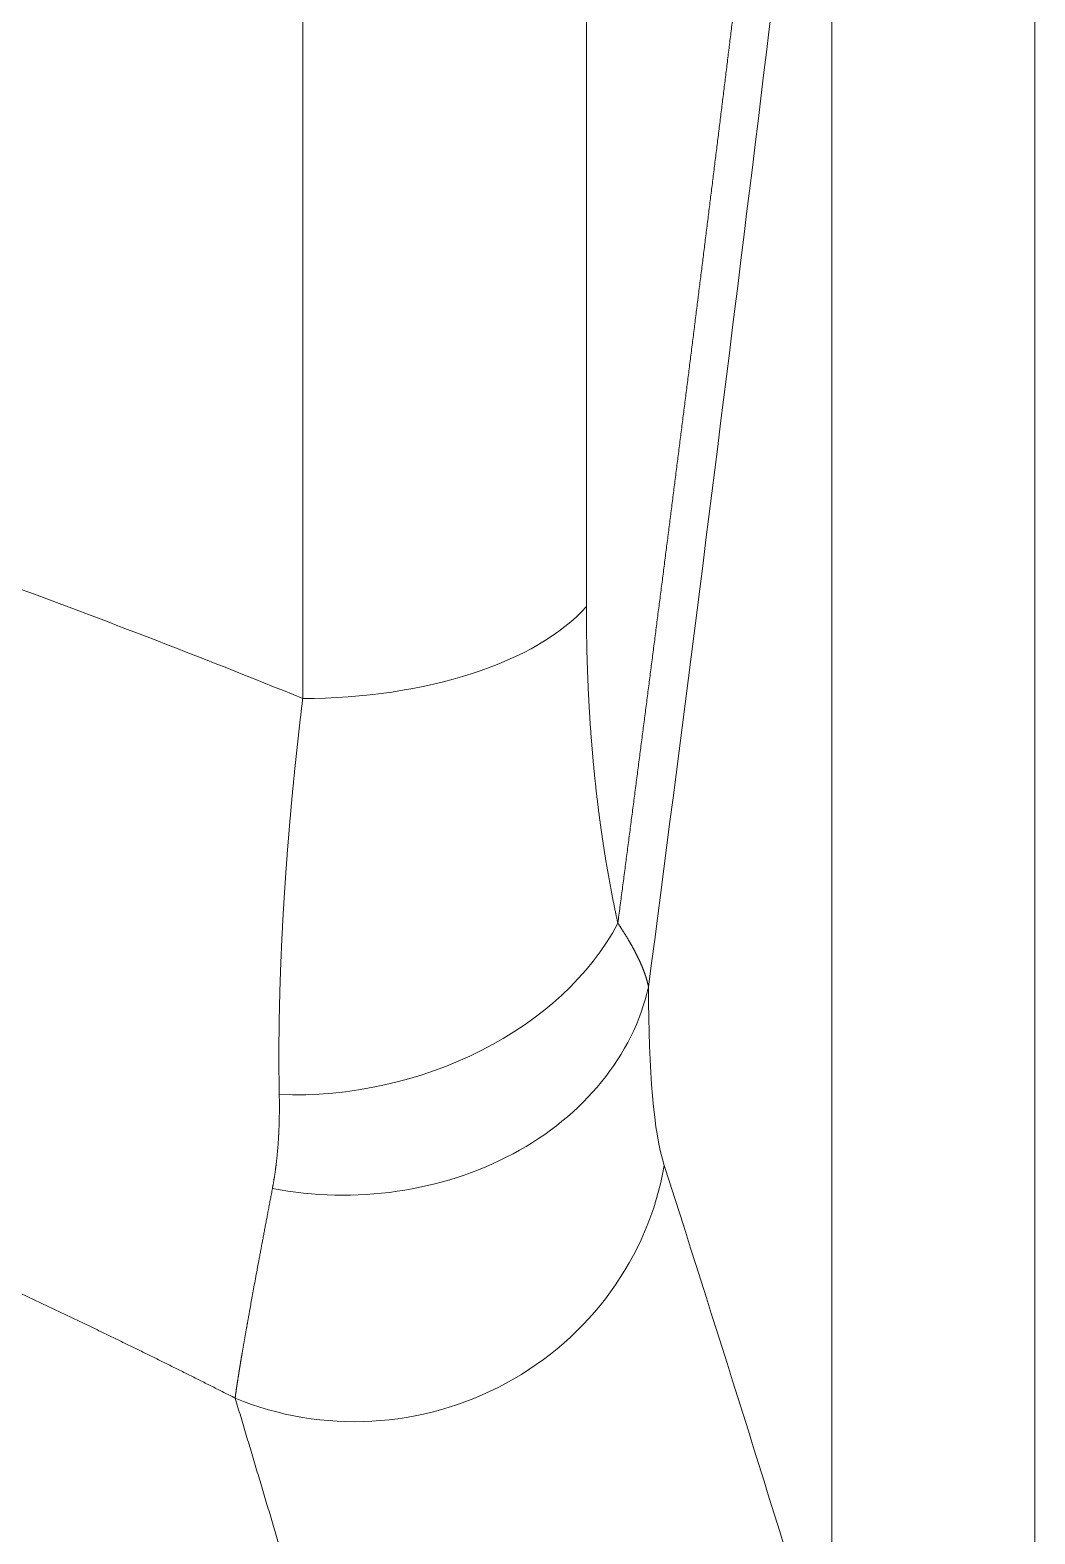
# Model space of a CAD drawing. Header units: millimetres. Extents: x 4664 to 8864, y -38 to 2932.
# Drawn here: x 7935.68 to 7939.91, y 2246.3 to 2252.63 of the extents above; entities that cross this region are included whole.
import ezdxf

# ---------------------------------------------------------------- set-up
doc = ezdxf.new("R2010")
doc.units = ezdxf.units.MM

msp = doc.modelspace()

# ---------------------------------------------------------------- linework, layer by layer
at = {"lineweight": 5}
for p, q in [((7936.8248, 2249.8159), (7936.8248, 2271.1336)), ((7938.0194, 2270.7219), (7938.0194, 2250.2029)), ((7939.0527, 2254.8477), (7939.0527, 2245.5949)), ((7939.9087, 2242.1671), (7939.9087, 2254.6732))]:
    msp.add_line(p, q, dxfattribs=at)
for centre, major_axis, ratio, start_param, end_param in [((7930.4432, 2233.0242), (8.8397, 54.288), 0.099808, 5.019621, 5.142275), ((7936.8248, 2250.4652), (1.3059, 0), 0.497219, 4.712389, 5.867354), ((7936.9573, 2249.1209), (1.2764, 0.2763), 0.732263, 4.37509, 5.734721), ((7936.9971, 2248.796), (1.3059, 0.0012), 0.820837, 4.479806, 6.099138), ((7937.0634, 2248.0439), (1.2437, 0.3983), 0.973166, 3.996707, 5.81164)]:
    msp.add_ellipse(centre, major_axis=major_axis, ratio=ratio, start_param=start_param, end_param=end_param, dxfattribs=at)
for points, knots in [([(7938.1519, 2248.8694), (7938.1534, 2248.8808), (7938.1564, 2248.9035), (7938.1609, 2248.9376), (7938.1654, 2248.9717), (7938.1698, 2249.0058), (7938.1743, 2249.0398), (7938.1787, 2249.0739), (7938.1832, 2249.1079), (7938.1876, 2249.1419), (7938.1921, 2249.1759), (7938.1965, 2249.2099), (7938.201, 2249.2439), (7938.2054, 2249.2778), (7938.2098, 2249.3118), (7938.2142, 2249.3457), (7938.2186, 2249.3796), (7938.223, 2249.4135), (7938.2275, 2249.4474), (7938.2319, 2249.4812), (7938.2362, 2249.5151), (7938.2406, 2249.5489), (7938.245, 2249.5827), (7938.2494, 2249.6165), (7938.2538, 2249.6503), (7938.2582, 2249.6841), (7938.2625, 2249.7179), (7938.2669, 2249.7516), (7938.2713, 2249.7853), (7938.2756, 2249.8191), (7938.28, 2249.8528), (7938.2843, 2249.8864), (7938.2886, 2249.9201), (7938.293, 2249.9538), (7938.2973, 2249.9874), (7938.3016, 2250.021), (7938.306, 2250.0546), (7938.3103, 2250.0882), (7938.3146, 2250.1218), (7938.3189, 2250.1554), (7938.3232, 2250.1889), (7938.3275, 2250.2224), (7938.3318, 2250.2559), (7938.3361, 2250.2894), (7938.3404, 2250.3229), (7938.3447, 2250.3564), (7938.349, 2250.3899), (7938.3532, 2250.4233), (7938.3575, 2250.4567), (7938.3618, 2250.4901), (7938.366, 2250.5235), (7938.3703, 2250.5569), (7938.3745, 2250.5902), (7938.3788, 2250.6236), (7938.383, 2250.6569), (7938.3873, 2250.6902), (7938.3915, 2250.7235), (7938.3957, 2250.7568), (7938.3999, 2250.7901), (7938.4042, 2250.8233), (7938.4084, 2250.8566), (7938.4126, 2250.8898), (7938.4168, 2250.923), (7938.421, 2250.9562), (7938.4252, 2250.9893), (7938.4294, 2251.0225), (7938.4336, 2251.0556), (7938.4377, 2251.0888), (7938.4419, 2251.1219), (7938.4461, 2251.155), (7938.4503, 2251.188), (7938.4544, 2251.2211), (7938.4586, 2251.2541), (7938.4627, 2251.2872), (7938.4669, 2251.3202), (7938.471, 2251.3532), (7938.4752, 2251.3861), (7938.4793, 2251.4191), (7938.4835, 2251.4521), (7938.4876, 2251.485), (7938.4917, 2251.5179), (7938.4958, 2251.5508), (7938.4999, 2251.5837), (7938.5041, 2251.6166), (7938.5082, 2251.6494), (7938.5123, 2251.6822), (7938.5164, 2251.7151), (7938.5204, 2251.7479), (7938.5245, 2251.7807), (7938.5286, 2251.8134), (7938.5327, 2251.8462), (7938.5368, 2251.8789), (7938.5408, 2251.9116), (7938.5449, 2251.9444), (7938.549, 2251.977), (7938.553, 2252.0097), (7938.5571, 2252.0424), (7938.5611, 2252.075), (7938.5652, 2252.1076), (7938.5692, 2252.1402), (7938.5732, 2252.1728), (7938.5773, 2252.2054), (7938.5813, 2252.238), (7938.5853, 2252.2705), (7938.5893, 2252.303), (7938.5933, 2252.3356), (7938.5973, 2252.368), (7938.6013, 2252.4005), (7938.6053, 2252.433), (7938.6093, 2252.4654), (7938.6133, 2252.4979), (7938.6173, 2252.5303), (7938.6213, 2252.5627), (7938.6252, 2252.595), (7938.6292, 2252.6274), (7938.6332, 2252.6597), (7938.6371, 2252.6921), (7938.6411, 2252.7244), (7938.6451, 2252.7567), (7938.649, 2252.789), (7938.6529, 2252.8212), (7938.6569, 2252.8535), (7938.6608, 2252.8857), (7938.6647, 2252.9179), (7938.6687, 2252.9501), (7938.6726, 2252.9823), (7938.6765, 2253.0144), (7938.6804, 2253.0466), (7938.6843, 2253.0787), (7938.6882, 2253.1108), (7938.6921, 2253.1429), (7938.696, 2253.175), (7938.6999, 2253.207), (7938.7038, 2253.2391), (7938.7077, 2253.2711), (7938.7115, 2253.3031), (7938.7154, 2253.3351), (7938.7193, 2253.3671), (7938.7231, 2253.399), (7938.727, 2253.431), (7938.7308, 2253.4629), (7938.7347, 2253.4948), (7938.7385, 2253.5267), (7938.7424, 2253.5586), (7938.7462, 2253.5904), (7938.75, 2253.6223), (7938.7538, 2253.6541), (7938.7577, 2253.6859), (7938.7615, 2253.7177), (7938.7653, 2253.7495), (7938.7691, 2253.7812), (7938.7729, 2253.813), (7938.7767, 2253.8447), (7938.7805, 2253.8764), (7938.7843, 2253.9081), (7938.7881, 2253.9397), (7938.7918, 2253.9714), (7938.7956, 2254.003), (7938.7994, 2254.0346), (7938.8031, 2254.0662), (7938.8069, 2254.0978), (7938.8107, 2254.1294), (7938.8144, 2254.1609), (7938.8182, 2254.1925), (7938.8219, 2254.224), (7938.8256, 2254.2555), (7938.8294, 2254.287), (7938.8331, 2254.3184), (7938.8368, 2254.3499), (7938.8406, 2254.3813), (7938.8443, 2254.4127), (7938.848, 2254.4441), (7938.8517, 2254.4755), (7938.8554, 2254.5068), (7938.8591, 2254.5382), (7938.8628, 2254.5695), (7938.8665, 2254.6008), (7938.8701, 2254.6321), (7938.8726, 2254.6529), (7938.8738, 2254.6634)], [0, 0, 0, 0, 0.00581, 0.011619, 0.017426, 0.023231, 0.029034, 0.034836, 0.040636, 0.046434, 0.05223, 0.058024, 0.063817, 0.069608, 0.075397, 0.081184, 0.08697, 0.092753, 0.098535, 0.104316, 0.110094, 0.11587, 0.121645, 0.127418, 0.133189, 0.138959, 0.144726, 0.150492, 0.156256, 0.162019, 0.167779, 0.173538, 0.179294, 0.185049, 0.190803, 0.196554, 0.202304, 0.208051, 0.213797, 0.219542, 0.225284, 0.231025, 0.236763, 0.2425, 0.248236, 0.253969, 0.2597, 0.26543, 0.271158, 0.276884, 0.282608, 0.288331, 0.294051, 0.29977, 0.305487, 0.311202, 0.316916, 0.322627, 0.328337, 0.334045, 0.339751, 0.345455, 0.351157, 0.356858, 0.362557, 0.368254, 0.373949, 0.379642, 0.385333, 0.391023, 0.396711, 0.402397, 0.408081, 0.413763, 0.419443, 0.425122, 0.430799, 0.436473, 0.442146, 0.447818, 0.453487, 0.459155, 0.46482, 0.470484, 0.476146, 0.481806, 0.487464, 0.493121, 0.498775, 0.504428, 0.510079, 0.515728, 0.521375, 0.52702, 0.532664, 0.538305, 0.543945, 0.549583, 0.555219, 0.560853, 0.566485, 0.572116, 0.577744, 0.583371, 0.588996, 0.594619, 0.60024, 0.605859, 0.611477, 0.617092, 0.622706, 0.628318, 0.633927, 0.639535, 0.645142, 0.650746, 0.656348, 0.661949, 0.667547, 0.673144, 0.678739, 0.684332, 0.689923, 0.695512, 0.7011, 0.706685, 0.712269, 0.717851, 0.72343, 0.729008, 0.734584, 0.740159, 0.745731, 0.751301, 0.75687, 0.762436, 0.768001, 0.773564, 0.779125, 0.784684, 0.790241, 0.795796, 0.80135, 0.806901, 0.812451, 0.817998, 0.823544, 0.829088, 0.83463, 0.84017, 0.845708, 0.851244, 0.856779, 0.862311, 0.867842, 0.87337, 0.878897, 0.884422, 0.889945, 0.895466, 0.900985, 0.906502, 0.912017, 0.91753, 0.923042, 0.928551, 0.934059, 0.939564, 0.945068, 0.95057, 0.95607, 0.961568, 0.967064, 0.972558, 0.97805, 0.983541, 0.989029, 0.994515, 1, 1, 1, 1]), ([(7925.9567, 2252.518), (7926.4227, 2252.4706), (7927.353, 2252.3593), (7928.7435, 2252.1424), (7929.6671, 2251.9642), (7930.3585, 2251.8179), (7930.5888, 2251.767), (7930.9339, 2251.6875), (7931.1063, 2251.647), (7931.3074, 2251.5983), (7931.4079, 2251.5736), (7931.4582, 2251.5612), (7931.4833, 2251.5549), (7931.4958, 2251.5518), (7931.5021, 2251.5502), (7931.5053, 2251.5495), (7931.5068, 2251.5491), (7931.5075, 2251.5489), (7931.508, 2251.5488), (7931.5082, 2251.5487), (7931.9582, 2251.4365), (7932.8545, 2251.1963), (7934.1887, 2250.7879), (7935.5127, 2250.3307), (7936.3886, 2249.993), (7936.8248, 2249.8159)], [0, 0, 0, 0, 0.125, 0.25, 0.375, 0.375, 0.4375, 0.4375, 0.46875, 0.484375, 0.492187, 0.496094, 0.498047, 0.499023, 0.499512, 0.499756, 0.499878, 0.499939, 0.499939, 0.5, 0.5, 0.625, 0.75, 0.875, 1, 1, 1, 1]), ([(7938.0194, 2250.2029), (7938.0194, 2250.1999), (7938.0194, 2250.1939), (7938.0194, 2250.1848), (7938.0195, 2250.1758), (7938.0195, 2250.1667), (7938.0196, 2250.1577), (7938.0196, 2250.1487), (7938.0197, 2250.1397), (7938.0198, 2250.1307), (7938.0198, 2250.1217), (7938.0199, 2250.1128), (7938.02, 2250.1038), (7938.0202, 2250.0949), (7938.0203, 2250.0859), (7938.0204, 2250.077), (7938.0206, 2250.0681), (7938.0207, 2250.0592), (7938.0209, 2250.0503), (7938.0211, 2250.0414), (7938.0213, 2250.0325), (7938.0215, 2250.0236), (7938.0217, 2250.0148), (7938.0219, 2250.0059), (7938.0221, 2249.9971), (7938.0224, 2249.9882), (7938.0226, 2249.9794), (7938.0229, 2249.9706), (7938.0232, 2249.9618), (7938.0234, 2249.953), (7938.0237, 2249.9442), (7938.024, 2249.9355), (7938.0243, 2249.9267), (7938.0247, 2249.918), (7938.025, 2249.9092), (7938.0253, 2249.9005), (7938.0257, 2249.8918), (7938.0261, 2249.8831), (7938.0264, 2249.8744), (7938.0268, 2249.8657), (7938.0272, 2249.857), (7938.0276, 2249.8483), (7938.028, 2249.8397), (7938.0284, 2249.831), (7938.0289, 2249.8224), (7938.0293, 2249.8137), (7938.0298, 2249.8051), (7938.0302, 2249.7965), (7938.0307, 2249.7879), (7938.0312, 2249.7793), (7938.0317, 2249.7707), (7938.0322, 2249.7622), (7938.0327, 2249.7536), (7938.0333, 2249.7451), (7938.0338, 2249.7365), (7938.0343, 2249.728), (7938.0349, 2249.7195), (7938.0355, 2249.7109), (7938.036, 2249.7024), (7938.0366, 2249.6939), (7938.0372, 2249.6855), (7938.0378, 2249.677), (7938.0384, 2249.6685), (7938.0391, 2249.6601), (7938.0397, 2249.6516), (7938.0404, 2249.6432), (7938.041, 2249.6348), (7938.0417, 2249.6263), (7938.0424, 2249.6179), (7938.0431, 2249.6095), (7938.0438, 2249.6011), (7938.0445, 2249.5928), (7938.0452, 2249.5844), (7938.0459, 2249.576), (7938.0467, 2249.5677), (7938.0474, 2249.5594), (7938.0482, 2249.551), (7938.049, 2249.5427), (7938.0497, 2249.5344), (7938.0505, 2249.5261), (7938.0513, 2249.5178), (7938.0521, 2249.5095), (7938.053, 2249.5012), (7938.0538, 2249.493), (7938.0546, 2249.4847), (7938.0555, 2249.4765), (7938.0564, 2249.4682), (7938.0572, 2249.46), (7938.0581, 2249.4518), (7938.059, 2249.4436), (7938.0599, 2249.4354), (7938.0608, 2249.4272), (7938.0618, 2249.419), (7938.0627, 2249.4109), (7938.0636, 2249.4027), (7938.0646, 2249.3945), (7938.0656, 2249.3864), (7938.0665, 2249.3783), (7938.0675, 2249.3702), (7938.0685, 2249.362), (7938.0695, 2249.3539), (7938.0706, 2249.3458), (7938.0716, 2249.3378), (7938.0726, 2249.3297), (7938.0737, 2249.3216), (7938.0747, 2249.3136), (7938.0758, 2249.3055), (7938.0769, 2249.2975), (7938.078, 2249.2894), (7938.0791, 2249.2814), (7938.0802, 2249.2734), (7938.0813, 2249.2654), (7938.0824, 2249.2574), (7938.0836, 2249.2494), (7938.0847, 2249.2415), (7938.0859, 2249.2335), (7938.087, 2249.2255), (7938.0882, 2249.2176), (7938.0894, 2249.2097), (7938.0906, 2249.2017), (7938.0918, 2249.1938), (7938.093, 2249.1859), (7938.0943, 2249.178), (7938.0955, 2249.1701), (7938.0968, 2249.1622), (7938.098, 2249.1544), (7938.0993, 2249.1465), (7938.1006, 2249.1386), (7938.1019, 2249.1308), (7938.1032, 2249.1229), (7938.1045, 2249.1151), (7938.1058, 2249.1073), (7938.1072, 2249.0995), (7938.1085, 2249.0917), (7938.1099, 2249.0839), (7938.1112, 2249.0761), (7938.1126, 2249.0683), (7938.114, 2249.0606), (7938.1154, 2249.0528), (7938.1168, 2249.0451), (7938.1182, 2249.0373), (7938.1196, 2249.0296), (7938.1211, 2249.0219), (7938.1225, 2249.0142), (7938.124, 2249.0065), (7938.1254, 2248.9988), (7938.1269, 2248.9911), (7938.1284, 2248.9834), (7938.1299, 2248.9758), (7938.1314, 2248.9681), (7938.1329, 2248.9605), (7938.1345, 2248.9528), (7938.136, 2248.9452), (7938.1375, 2248.9376), (7938.1391, 2248.93), (7938.1407, 2248.9224), (7938.1423, 2248.9148), (7938.1438, 2248.9072), (7938.1454, 2248.8996), (7938.1471, 2248.892), (7938.1487, 2248.8845), (7938.1503, 2248.8769), (7938.1514, 2248.8719), (7938.1519, 2248.8694)], [0, 0, 0, 0, 0.006025, 0.01205, 0.018076, 0.024102, 0.030129, 0.036157, 0.042184, 0.048213, 0.054242, 0.060272, 0.066303, 0.072335, 0.078367, 0.0844, 0.090434, 0.096469, 0.102505, 0.108542, 0.11458, 0.120619, 0.126659, 0.132701, 0.138743, 0.144787, 0.150832, 0.156879, 0.162926, 0.168975, 0.175026, 0.181078, 0.187131, 0.193186, 0.199243, 0.205301, 0.21136, 0.217422, 0.223485, 0.22955, 0.235616, 0.241685, 0.247755, 0.253827, 0.259901, 0.265977, 0.272055, 0.278136, 0.284218, 0.290302, 0.296388, 0.302477, 0.308568, 0.314661, 0.320756, 0.326854, 0.332954, 0.339056, 0.345161, 0.351269, 0.357378, 0.363491, 0.369606, 0.375723, 0.381843, 0.387966, 0.394092, 0.40022, 0.406351, 0.412485, 0.418622, 0.424762, 0.430905, 0.43705, 0.443199, 0.44935, 0.455505, 0.461663, 0.467824, 0.473988, 0.480155, 0.486326, 0.4925, 0.498677, 0.504858, 0.511042, 0.517229, 0.52342, 0.529614, 0.535812, 0.542013, 0.548218, 0.554427, 0.560639, 0.566855, 0.573074, 0.579298, 0.585525, 0.591756, 0.597991, 0.60423, 0.610472, 0.616719, 0.62297, 0.629224, 0.635483, 0.641746, 0.648013, 0.654284, 0.660559, 0.666839, 0.673123, 0.679411, 0.685703, 0.692, 0.698301, 0.704607, 0.710917, 0.717232, 0.723551, 0.729874, 0.736203, 0.742535, 0.748873, 0.755215, 0.761562, 0.767914, 0.77427, 0.780631, 0.786998, 0.793369, 0.799744, 0.806125, 0.812511, 0.818902, 0.825298, 0.831699, 0.838105, 0.844516, 0.850932, 0.857353, 0.86378, 0.870212, 0.876649, 0.883092, 0.88954, 0.895993, 0.902451, 0.908916, 0.915385, 0.92186, 0.928341, 0.934827, 0.941319, 0.947816, 0.954319, 0.960827, 0.967342, 0.973862, 0.980388, 0.986919, 0.993457, 1, 1, 1, 1]), ([(7936.5399, 2246.8692), (7936.5319, 2246.8733), (7936.5159, 2246.8814), (7936.4919, 2246.8935), (7936.4679, 2246.9056), (7936.4439, 2246.9177), (7936.42, 2246.9297), (7936.396, 2246.9418), (7936.3721, 2246.9537), (7936.3481, 2246.9657), (7936.3242, 2246.9776), (7936.3003, 2246.9895), (7936.2764, 2247.0014), (7936.2524, 2247.0133), (7936.2285, 2247.0251), (7936.2047, 2247.0369), (7936.1808, 2247.0486), (7936.1569, 2247.0604), (7936.1331, 2247.0721), (7936.1092, 2247.0837), (7936.0854, 2247.0954), (7936.0615, 2247.107), (7936.0377, 2247.1186), (7936.0139, 2247.1302), (7935.9901, 2247.1417), (7935.9663, 2247.1532), (7935.9425, 2247.1647), (7935.9188, 2247.1761), (7935.895, 2247.1876), (7935.8712, 2247.199), (7935.8475, 2247.2103), (7935.8238, 2247.2217), (7935.8, 2247.233), (7935.7763, 2247.2443), (7935.7526, 2247.2555), (7935.7289, 2247.2668), (7935.7053, 2247.278), (7935.6816, 2247.2891), (7935.6579, 2247.3003), (7935.6343, 2247.3114), (7935.6106, 2247.3225), (7935.587, 2247.3336), (7935.5634, 2247.3446), (7935.5398, 2247.3556), (7935.5162, 2247.3666), (7935.4926, 2247.3775), (7935.469, 2247.3885), (7935.4454, 2247.3994), (7935.4219, 2247.4102), (7935.3983, 2247.4211), (7935.3748, 2247.4319), (7935.3512, 2247.4427), (7935.3277, 2247.4535), (7935.3042, 2247.4642), (7935.2807, 2247.4749), (7935.2572, 2247.4856), (7935.2338, 2247.4962), (7935.2103, 2247.5069), (7935.1868, 2247.5175), (7935.1634, 2247.528), (7935.14, 2247.5386), (7935.1166, 2247.5491), (7935.0931, 2247.5596), (7935.0697, 2247.5701), (7935.0464, 2247.5805), (7935.023, 2247.5909), (7934.9996, 2247.6013), (7934.9763, 2247.6117), (7934.9529, 2247.622), (7934.9296, 2247.6323), (7934.9063, 2247.6426), (7934.883, 2247.6529), (7934.8597, 2247.6631), (7934.8364, 2247.6733), (7934.8131, 2247.6835), (7934.7898, 2247.6936), (7934.7666, 2247.7037), (7934.7434, 2247.7138), (7934.7201, 2247.7239), (7934.6969, 2247.7339), (7934.6737, 2247.744), (7934.6505, 2247.7539), (7934.6273, 2247.7639), (7934.6042, 2247.7739), (7934.581, 2247.7838), (7934.5579, 2247.7937), (7934.5347, 2247.8035), (7934.5116, 2247.8134), (7934.4885, 2247.8232), (7934.4654, 2247.8329), (7934.4423, 2247.8427), (7934.4192, 2247.8524), (7934.3962, 2247.8621), (7934.3731, 2247.8718), (7934.3501, 2247.8815), (7934.3271, 2247.8911), (7934.304, 2247.9007), (7934.281, 2247.9103), (7934.2581, 2247.9198), (7934.2351, 2247.9294), (7934.2121, 2247.9389), (7934.1892, 2247.9483), (7934.1662, 2247.9578), (7934.1433, 2247.9672), (7934.1204, 2247.9766), (7934.0975, 2247.986), (7934.0746, 2247.9953), (7934.0517, 2248.0047), (7933.8604, 2248.0825), (7933.5013, 2248.2247), (7932.9727, 2248.4236), (7932.4465, 2248.6113), (7931.9228, 2248.7881), (7931.5577, 2248.9045), (7931.352, 2248.968), (7931.305, 2248.9824), (7931.258, 2248.9968), (7931.211, 2249.0111), (7931.164, 2249.0253), (7931.117, 2249.0394), (7931.07, 2249.0534), (7931.023, 2249.0674), (7930.976, 2249.0813), (7930.929, 2249.0951), (7930.882, 2249.1088), (7930.835, 2249.1225), (7930.788, 2249.136), (7930.7411, 2249.1495), (7930.6941, 2249.1629), (7930.6471, 2249.1763), (7930.6002, 2249.1895), (7930.5532, 2249.2027), (7930.5063, 2249.2158), (7930.4593, 2249.2288), (7930.4124, 2249.2418), (7930.3655, 2249.2546), (7930.3186, 2249.2674), (7930.2716, 2249.2801), (7930.2247, 2249.2927), (7930.1778, 2249.3053), (7930.131, 2249.3178), (7930.0841, 2249.3302), (7930.0372, 2249.3425), (7929.9903, 2249.3547), (7929.9435, 2249.3669), (7929.8966, 2249.379), (7929.8498, 2249.391), (7929.8029, 2249.4029), (7929.7561, 2249.4148), (7929.7093, 2249.4266), (7929.6624, 2249.4383), (7929.6156, 2249.4499), (7929.5688, 2249.4615), (7929.5221, 2249.4729), (7929.4753, 2249.4843), (7929.4285, 2249.4956), (7929.3817, 2249.5069), (7929.335, 2249.5181), (7929.2883, 2249.5292), (7929.2415, 2249.5402), (7929.1948, 2249.5511), (7929.1481, 2249.562), (7929.1014, 2249.5728), (7929.0547, 2249.5835), (7929.008, 2249.5941), (7928.9613, 2249.6047), (7928.9147, 2249.6152), (7928.868, 2249.6256), (7928.8214, 2249.6359), (7928.7748, 2249.6462), (7928.7282, 2249.6564), (7928.6816, 2249.6665), (7928.635, 2249.6765), (7928.5884, 2249.6865), (7928.5418, 2249.6963), (7928.4953, 2249.7061), (7928.4487, 2249.7159), (7928.4022, 2249.7255), (7928.3557, 2249.7351), (7928.3092, 2249.7446), (7928.2627, 2249.7541), (7928.2162, 2249.7634), (7928.1697, 2249.7727), (7928.1233, 2249.7819), (7928.0768, 2249.7911), (7928.0304, 2249.8001), (7927.984, 2249.8091), (7927.9376, 2249.8181), (7927.8912, 2249.8269), (7927.8448, 2249.8357), (7927.7984, 2249.8444), (7927.7521, 2249.853), (7927.7058, 2249.8615), (7927.6594, 2249.87), (7927.6131, 2249.8784), (7927.5668, 2249.8868), (7927.5206, 2249.895), (7927.4743, 2249.9032), (7927.4281, 2249.9113), (7927.3818, 2249.9194), (7927.3356, 2249.9273), (7927.2894, 2249.9352), (7927.2432, 2249.943), (7927.1971, 2249.9508), (7927.1509, 2249.9585), (7927.1048, 2249.9661), (7927.0587, 2249.9736), (7927.0126, 2249.9811), (7926.9665, 2249.9884), (7926.9204, 2249.9958), (7926.8744, 2250.003), (7926.8283, 2250.0102), (7926.7823, 2250.0173), (7926.7363, 2250.0243), (7926.6903, 2250.0313), (7926.6443, 2250.0382), (7926.5984, 2250.045), (7926.5525, 2250.0517), (7926.5065, 2250.0584), (7926.4606, 2250.065), (7926.4148, 2250.0715), (7926.3689, 2250.078), (7926.3231, 2250.0844), (7926.2772, 2250.0907), (7926.2314, 2250.097), (7926.1856, 2250.1031), (7926.1399, 2250.1092), (7926.0941, 2250.1153), (7926.0484, 2250.1212), (7926.0027, 2250.1271), (7925.957, 2250.133), (7925.9113, 2250.1387), (7925.8808, 2250.1425), (7925.8656, 2250.1444)], [0, 0, 0, 0, 0.002443, 0.004884, 0.007322, 0.009759, 0.012193, 0.014626, 0.017056, 0.019484, 0.02191, 0.024334, 0.026756, 0.029176, 0.031594, 0.03401, 0.036423, 0.038835, 0.041244, 0.043651, 0.046056, 0.048459, 0.05086, 0.053259, 0.055656, 0.058051, 0.060443, 0.062834, 0.065222, 0.067608, 0.069992, 0.072374, 0.074754, 0.077132, 0.079508, 0.081882, 0.084253, 0.086623, 0.08899, 0.091356, 0.093719, 0.09608, 0.098439, 0.100796, 0.103151, 0.105503, 0.107854, 0.110202, 0.112549, 0.114893, 0.117235, 0.119576, 0.121914, 0.12425, 0.126583, 0.128915, 0.131245, 0.133572, 0.135898, 0.138221, 0.140542, 0.142861, 0.145179, 0.147493, 0.149806, 0.152117, 0.154426, 0.156732, 0.159037, 0.161339, 0.163639, 0.165938, 0.168234, 0.170528, 0.172819, 0.175109, 0.177397, 0.179682, 0.181966, 0.184247, 0.186527, 0.188804, 0.191079, 0.193352, 0.195623, 0.197891, 0.200158, 0.202423, 0.204685, 0.206946, 0.209204, 0.21146, 0.213714, 0.215966, 0.218216, 0.220464, 0.22271, 0.224953, 0.227195, 0.229434, 0.231671, 0.233907, 0.23614, 0.238371, 0.2406, 0.242826, 0.245051, 0.247274, 0.249494, 0.300775, 0.351418, 0.401426, 0.4508, 0.499541, 0.503925, 0.508305, 0.512683, 0.517057, 0.521428, 0.525796, 0.530161, 0.534523, 0.538882, 0.543237, 0.54759, 0.551939, 0.556286, 0.560629, 0.564969, 0.569306, 0.573641, 0.577972, 0.582299, 0.586624, 0.590946, 0.595265, 0.59958, 0.603893, 0.608203, 0.612509, 0.616812, 0.621113, 0.62541, 0.629704, 0.633996, 0.638284, 0.642569, 0.646851, 0.65113, 0.655406, 0.659679, 0.663949, 0.668216, 0.67248, 0.676741, 0.680999, 0.685254, 0.689506, 0.693754, 0.698, 0.702243, 0.706483, 0.71072, 0.714954, 0.719184, 0.723412, 0.727637, 0.731859, 0.736078, 0.740294, 0.744507, 0.748717, 0.752924, 0.757128, 0.761329, 0.765527, 0.769722, 0.773914, 0.778103, 0.782289, 0.786472, 0.790653, 0.79483, 0.799004, 0.803176, 0.807344, 0.81151, 0.815673, 0.819832, 0.823989, 0.828143, 0.832294, 0.836442, 0.840587, 0.844729, 0.848868, 0.853005, 0.857138, 0.861269, 0.865396, 0.869521, 0.873643, 0.877762, 0.881878, 0.885991, 0.890101, 0.894209, 0.898313, 0.902415, 0.906514, 0.91061, 0.914703, 0.918793, 0.92288, 0.926965, 0.931046, 0.935125, 0.939201, 0.943274, 0.947344, 0.951412, 0.955476, 0.959538, 0.963597, 0.967653, 0.971706, 0.975757, 0.979804, 0.983849, 0.987891, 0.99193, 0.995966, 1, 1, 1, 1]), ([(7936.7258, 2248.1476), (7936.7258, 2248.1502), (7936.7257, 2248.1553), (7936.7255, 2248.1632), (7936.7254, 2248.171), (7936.7253, 2248.1788), (7936.7251, 2248.1866), (7936.725, 2248.1944), (7936.7249, 2248.2023), (7936.7248, 2248.2102), (7936.7247, 2248.218), (7936.7247, 2248.2259), (7936.7246, 2248.2338), (7936.7245, 2248.2417), (7936.7245, 2248.2496), (7936.7244, 2248.2575), (7936.7244, 2248.2654), (7936.7243, 2248.2733), (7936.7243, 2248.2812), (7936.7243, 2248.2892), (7936.7243, 2248.2971), (7936.7243, 2248.3051), (7936.7243, 2248.3131), (7936.7243, 2248.321), (7936.7243, 2248.329), (7936.7243, 2248.337), (7936.7243, 2248.345), (7936.7244, 2248.353), (7936.7244, 2248.361), (7936.7245, 2248.369), (7936.7245, 2248.3771), (7936.7246, 2248.3851), (7936.7247, 2248.3932), (7936.7247, 2248.4012), (7936.7248, 2248.4093), (7936.7249, 2248.4173), (7936.725, 2248.4254), (7936.7251, 2248.4335), (7936.7252, 2248.4416), (7936.7254, 2248.4497), (7936.7255, 2248.4578), (7936.7256, 2248.4659), (7936.7258, 2248.474), (7936.7259, 2248.4821), (7936.7261, 2248.4903), (7936.7262, 2248.4984), (7936.7264, 2248.5065), (7936.7266, 2248.5147), (7936.7268, 2248.5228), (7936.727, 2248.531), (7936.7272, 2248.5392), (7936.7274, 2248.5474), (7936.7276, 2248.5555), (7936.7278, 2248.5637), (7936.728, 2248.5719), (7936.7282, 2248.5801), (7936.7285, 2248.5883), (7936.7287, 2248.5966), (7936.729, 2248.6048), (7936.7292, 2248.613), (7936.7295, 2248.6212), (7936.7298, 2248.6295), (7936.73, 2248.6377), (7936.7303, 2248.646), (7936.7306, 2248.6542), (7936.7309, 2248.6625), (7936.7312, 2248.6708), (7936.7315, 2248.679), (7936.7318, 2248.6873), (7936.7321, 2248.6956), (7936.7325, 2248.7039), (7936.7328, 2248.7122), (7936.7331, 2248.7205), (7936.7335, 2248.7288), (7936.7338, 2248.7371), (7936.7342, 2248.7454), (7936.7346, 2248.7538), (7936.7349, 2248.7621), (7936.7353, 2248.7704), (7936.7357, 2248.7788), (7936.7361, 2248.7871), (7936.7365, 2248.7954), (7936.7369, 2248.8038), (7936.7373, 2248.8121), (7936.7377, 2248.8205), (7936.7381, 2248.8289), (7936.7385, 2248.8372), (7936.739, 2248.8456), (7936.7394, 2248.854), (7936.7399, 2248.8624), (7936.7403, 2248.8708), (7936.7408, 2248.8792), (7936.7412, 2248.8876), (7936.7417, 2248.896), (7936.7422, 2248.9044), (7936.7426, 2248.9128), (7936.7431, 2248.9212), (7936.7436, 2248.9296), (7936.7441, 2248.938), (7936.7446, 2248.9464), (7936.7451, 2248.9549), (7936.7456, 2248.9633), (7936.7462, 2248.9717), (7936.7467, 2248.9802), (7936.7472, 2248.9886), (7936.7478, 2248.9971), (7936.7483, 2249.0055), (7936.7489, 2249.014), (7936.7494, 2249.0224), (7936.75, 2249.0309), (7936.7505, 2249.0393), (7936.7511, 2249.0478), (7936.7517, 2249.0563), (7936.7523, 2249.0647), (7936.7529, 2249.0732), (7936.7535, 2249.0817), (7936.7541, 2249.0902), (7936.7547, 2249.0987), (7936.7553, 2249.1071), (7936.7559, 2249.1156), (7936.7565, 2249.1241), (7936.7572, 2249.1326), (7936.7578, 2249.1411), (7936.7584, 2249.1496), (7936.7591, 2249.1581), (7936.7597, 2249.1666), (7936.7604, 2249.1751), (7936.7611, 2249.1836), (7936.7617, 2249.1921), (7936.7624, 2249.2007), (7936.7631, 2249.2092), (7936.7638, 2249.2177), (7936.7645, 2249.2262), (7936.7652, 2249.2347), (7936.7659, 2249.2432), (7936.7666, 2249.2518), (7936.7673, 2249.2603), (7936.768, 2249.2688), (7936.7687, 2249.2774), (7936.7694, 2249.2859), (7936.7702, 2249.2944), (7936.7709, 2249.303), (7936.7717, 2249.3115), (7936.7724, 2249.32), (7936.7732, 2249.3286), (7936.7739, 2249.3371), (7936.7747, 2249.3457), (7936.7755, 2249.3542), (7936.7762, 2249.3627), (7936.777, 2249.3713), (7936.7778, 2249.3798), (7936.7786, 2249.3884), (7936.7794, 2249.3969), (7936.7802, 2249.4055), (7936.781, 2249.414), (7936.7818, 2249.4226), (7936.7826, 2249.4311), (7936.7835, 2249.4397), (7936.7843, 2249.4482), (7936.7851, 2249.4568), (7936.786, 2249.4653), (7936.7868, 2249.4739), (7936.7877, 2249.4824), (7936.7885, 2249.491), (7936.7894, 2249.4996), (7936.7902, 2249.5081), (7936.7911, 2249.5167), (7936.792, 2249.5252), (7936.7929, 2249.5338), (7936.7938, 2249.5423), (7936.7947, 2249.5509), (7936.7955, 2249.5594), (7936.7965, 2249.568), (7936.7974, 2249.5766), (7936.7983, 2249.5851), (7936.7992, 2249.5937), (7936.8001, 2249.6022), (7936.801, 2249.6108), (7936.802, 2249.6193), (7936.8029, 2249.6279), (7936.8038, 2249.6364), (7936.8048, 2249.645), (7936.8057, 2249.6536), (7936.8067, 2249.6621), (7936.8077, 2249.6707), (7936.8086, 2249.6792), (7936.8096, 2249.6878), (7936.8106, 2249.6963), (7936.8116, 2249.7049), (7936.8126, 2249.7134), (7936.8135, 2249.722), (7936.8145, 2249.7305), (7936.8155, 2249.739), (7936.8166, 2249.7476), (7936.8176, 2249.7561), (7936.8186, 2249.7647), (7936.8196, 2249.7732), (7936.8206, 2249.7818), (7936.8217, 2249.7903), (7936.8227, 2249.7988), (7936.8237, 2249.8074), (7936.8244, 2249.8131), (7936.8248, 2249.8159)], [0, 0, 0, 0, 0.005446, 0.010888, 0.016325, 0.021758, 0.027188, 0.032612, 0.038033, 0.04345, 0.048862, 0.05427, 0.059674, 0.065074, 0.070469, 0.07586, 0.081247, 0.08663, 0.092008, 0.097382, 0.102752, 0.108117, 0.113479, 0.118836, 0.124188, 0.129537, 0.134881, 0.140221, 0.145556, 0.150887, 0.156214, 0.161537, 0.166855, 0.172169, 0.177478, 0.182783, 0.188084, 0.19338, 0.198672, 0.20396, 0.209243, 0.214522, 0.219797, 0.225067, 0.230333, 0.235594, 0.240851, 0.246103, 0.251351, 0.256595, 0.261834, 0.267069, 0.2723, 0.277525, 0.282747, 0.287964, 0.293177, 0.298385, 0.303588, 0.308788, 0.313982, 0.319173, 0.324358, 0.32954, 0.334717, 0.339889, 0.345057, 0.35022, 0.355379, 0.360533, 0.365683, 0.370828, 0.375969, 0.381105, 0.386237, 0.391364, 0.396487, 0.401605, 0.406718, 0.411827, 0.416932, 0.422031, 0.427127, 0.432217, 0.437304, 0.442385, 0.447462, 0.452535, 0.457602, 0.462666, 0.467724, 0.472778, 0.477828, 0.482873, 0.487913, 0.492948, 0.497979, 0.503006, 0.508027, 0.513045, 0.518057, 0.523065, 0.528068, 0.533067, 0.538061, 0.54305, 0.548035, 0.553015, 0.55799, 0.562961, 0.567927, 0.572888, 0.577845, 0.582797, 0.587744, 0.592687, 0.597625, 0.602558, 0.607487, 0.61241, 0.61733, 0.622244, 0.627154, 0.632059, 0.63696, 0.641855, 0.646746, 0.651633, 0.656514, 0.661391, 0.666263, 0.671131, 0.675993, 0.680851, 0.685705, 0.690553, 0.695397, 0.700236, 0.70507, 0.7099, 0.714725, 0.719545, 0.72436, 0.729171, 0.733976, 0.738777, 0.743574, 0.748365, 0.753152, 0.757934, 0.762711, 0.767484, 0.772252, 0.777015, 0.781773, 0.786526, 0.791275, 0.796019, 0.800758, 0.805492, 0.810222, 0.814947, 0.819666, 0.824382, 0.829092, 0.833798, 0.838498, 0.843194, 0.847886, 0.852572, 0.857254, 0.861931, 0.866603, 0.87127, 0.875932, 0.88059, 0.885243, 0.889891, 0.894534, 0.899173, 0.903806, 0.908435, 0.913059, 0.917678, 0.922292, 0.926902, 0.931507, 0.936107, 0.940702, 0.945292, 0.949878, 0.954458, 0.959034, 0.963605, 0.968171, 0.972733, 0.977289, 0.981841, 0.986388, 0.99093, 0.995468, 1, 1, 1, 1]), ([(7938.1519, 2248.8694), (7938.1527, 2248.8682), (7938.1543, 2248.8659), (7938.1567, 2248.8623), (7938.159, 2248.8588), (7938.1613, 2248.8554), (7938.1636, 2248.8519), (7938.1658, 2248.8485), (7938.1681, 2248.845), (7938.1703, 2248.8416), (7938.1725, 2248.8382), (7938.1746, 2248.8348), (7938.1768, 2248.8315), (7938.1789, 2248.8281), (7938.181, 2248.8248), (7938.1831, 2248.8215), (7938.1851, 2248.8182), (7938.1871, 2248.8149), (7938.1891, 2248.8116), (7938.1911, 2248.8084), (7938.1931, 2248.8051), (7938.195, 2248.8019), (7938.1969, 2248.7987), (7938.1988, 2248.7955), (7938.2007, 2248.7923), (7938.2025, 2248.7892), (7938.2043, 2248.786), (7938.2061, 2248.7829), (7938.2079, 2248.7798), (7938.2097, 2248.7767), (7938.2114, 2248.7736), (7938.2131, 2248.7705), (7938.2148, 2248.7675), (7938.2164, 2248.7644), (7938.2181, 2248.7614), (7938.2197, 2248.7584), (7938.2213, 2248.7554), (7938.2229, 2248.7524), (7938.2244, 2248.7495), (7938.226, 2248.7465), (7938.2275, 2248.7436), (7938.229, 2248.7407), (7938.2305, 2248.7378), (7938.2319, 2248.7349), (7938.2333, 2248.732), (7938.2347, 2248.7292), (7938.2361, 2248.7263), (7938.2375, 2248.7235), (7938.2388, 2248.7207), (7938.2402, 2248.7179), (7938.2415, 2248.7151), (7938.2427, 2248.7124), (7938.244, 2248.7096), (7938.2453, 2248.7069), (7938.2465, 2248.7042), (7938.2477, 2248.7015), (7938.2489, 2248.6988), (7938.25, 2248.6961), (7938.2512, 2248.6934), (7938.2523, 2248.6908), (7938.2534, 2248.6882), (7938.2545, 2248.6856), (7938.2555, 2248.683), (7938.2566, 2248.6804), (7938.2576, 2248.6778), (7938.2586, 2248.6752), (7938.2596, 2248.6727), (7938.2606, 2248.6702), (7938.2615, 2248.6677), (7938.2624, 2248.6652), (7938.2634, 2248.6627), (7938.2642, 2248.6602), (7938.2651, 2248.6578), (7938.266, 2248.6553), (7938.2668, 2248.6529), (7938.2676, 2248.6505), (7938.2684, 2248.6481), (7938.2692, 2248.6457), (7938.27, 2248.6433), (7938.2707, 2248.641), (7938.2714, 2248.6387), (7938.2722, 2248.6363), (7938.2728, 2248.634), (7938.2735, 2248.6317), (7938.2742, 2248.6294), (7938.2748, 2248.6272), (7938.2754, 2248.6249), (7938.276, 2248.6227), (7938.2766, 2248.6205), (7938.2772, 2248.6183), (7938.2778, 2248.6161), (7938.2783, 2248.6139), (7938.2788, 2248.6117), (7938.2793, 2248.6096), (7938.2798, 2248.6074), (7938.2803, 2248.6053), (7938.2807, 2248.6032), (7938.281, 2248.6018), (7938.2812, 2248.6011)], [0, 0, 0, 0, 0.011506, 0.02299, 0.034453, 0.045894, 0.057313, 0.06871, 0.080085, 0.091438, 0.102769, 0.114077, 0.125364, 0.136628, 0.147871, 0.159091, 0.170288, 0.181464, 0.192617, 0.203747, 0.214855, 0.225941, 0.237004, 0.248044, 0.259062, 0.270057, 0.281029, 0.291979, 0.302905, 0.313809, 0.32469, 0.335548, 0.346384, 0.357196, 0.367985, 0.378751, 0.389495, 0.400215, 0.410911, 0.421585, 0.432236, 0.442863, 0.453467, 0.464047, 0.474604, 0.485138, 0.495649, 0.506136, 0.516599, 0.527039, 0.537456, 0.547849, 0.558218, 0.568564, 0.578886, 0.589184, 0.599459, 0.609709, 0.619937, 0.63014, 0.640319, 0.650475, 0.660607, 0.670715, 0.680799, 0.690859, 0.700895, 0.710907, 0.720895, 0.730858, 0.740798, 0.750714, 0.760606, 0.770473, 0.780317, 0.790136, 0.799931, 0.809701, 0.819448, 0.82917, 0.838868, 0.848542, 0.858191, 0.867816, 0.877417, 0.886993, 0.896545, 0.906072, 0.915575, 0.925054, 0.934508, 0.943937, 0.953342, 0.962723, 0.972079, 0.981411, 0.990718, 1, 1, 1, 1]), ([(7936.6971, 2247.7527), (7936.6974, 2247.7542), (7936.698, 2247.7572), (7936.6988, 2247.7618), (7936.6996, 2247.7663), (7936.7005, 2247.7709), (7936.7013, 2247.7755), (7936.7021, 2247.7801), (7936.7028, 2247.7848), (7936.7036, 2247.7894), (7936.7044, 2247.7941), (7936.7051, 2247.7988), (7936.7058, 2247.8036), (7936.7066, 2247.8083), (7936.7073, 2247.8131), (7936.708, 2247.8178), (7936.7086, 2247.8226), (7936.7093, 2247.8275), (7936.71, 2247.8323), (7936.7106, 2247.8372), (7936.7113, 2247.8421), (7936.7119, 2247.847), (7936.7125, 2247.8519), (7936.7131, 2247.8568), (7936.7137, 2247.8618), (7936.7142, 2247.8668), (7936.7148, 2247.8718), (7936.7153, 2247.8768), (7936.7159, 2247.8818), (7936.7164, 2247.8869), (7936.7169, 2247.892), (7936.7174, 2247.8971), (7936.7178, 2247.9022), (7936.7183, 2247.9074), (7936.7188, 2247.9125), (7936.7192, 2247.9177), (7936.7196, 2247.9229), (7936.7201, 2247.9281), (7936.7205, 2247.9334), (7936.7208, 2247.9386), (7936.7212, 2247.9439), (7936.7216, 2247.9492), (7936.7219, 2247.9545), (7936.7223, 2247.9599), (7936.7226, 2247.9653), (7936.7229, 2247.9706), (7936.7232, 2247.976), (7936.7235, 2247.9815), (7936.7238, 2247.9869), (7936.724, 2247.9924), (7936.7243, 2247.9979), (7936.7245, 2248.0034), (7936.7247, 2248.0089), (7936.7249, 2248.0144), (7936.7251, 2248.02), (7936.7253, 2248.0256), (7936.7254, 2248.0312), (7936.7256, 2248.0368), (7936.7257, 2248.0425), (7936.7258, 2248.0481), (7936.726, 2248.0538), (7936.726, 2248.0595), (7936.7261, 2248.0653), (7936.7262, 2248.071), (7936.7263, 2248.0768), (7936.7263, 2248.0826), (7936.7263, 2248.0884), (7936.7263, 2248.0942), (7936.7263, 2248.1001), (7936.7263, 2248.1059), (7936.7263, 2248.1118), (7936.7262, 2248.1177), (7936.7262, 2248.1236), (7936.7261, 2248.1296), (7936.726, 2248.1356), (7936.7259, 2248.1416), (7936.7259, 2248.1456), (7936.7258, 2248.1476)], [0, 0, 0, 0, 0.012627, 0.025273, 0.037937, 0.05062, 0.063321, 0.076041, 0.088779, 0.101536, 0.114311, 0.127105, 0.139918, 0.152749, 0.165599, 0.178468, 0.191356, 0.204262, 0.217187, 0.230132, 0.243095, 0.256077, 0.269077, 0.282097, 0.295136, 0.308194, 0.321271, 0.334367, 0.347482, 0.360617, 0.37377, 0.386943, 0.400135, 0.413346, 0.426576, 0.439826, 0.453095, 0.466384, 0.479692, 0.493019, 0.506366, 0.519732, 0.533117, 0.546522, 0.559947, 0.573391, 0.586855, 0.600339, 0.613842, 0.627365, 0.640907, 0.654469, 0.668051, 0.681653, 0.695274, 0.708915, 0.722576, 0.736257, 0.749958, 0.763679, 0.77742, 0.79118, 0.804961, 0.818762, 0.832582, 0.846423, 0.860284, 0.874164, 0.888065, 0.901986, 0.915928, 0.929889, 0.943871, 0.957873, 0.971895, 0.985937, 1, 1, 1, 1]), ([(7936.5399, 2246.8692), (7936.54, 2246.8699), (7936.5401, 2246.8711), (7936.5404, 2246.873), (7936.5407, 2246.875), (7936.5409, 2246.877), (7936.5412, 2246.879), (7936.5415, 2246.881), (7936.5418, 2246.8831), (7936.542, 2246.8852), (7936.5423, 2246.8873), (7936.5426, 2246.8894), (7936.5429, 2246.8916), (7936.5433, 2246.8938), (7936.5436, 2246.896), (7936.5439, 2246.8983), (7936.5442, 2246.9006), (7936.5445, 2246.9029), (7936.5449, 2246.9052), (7936.5452, 2246.9076), (7936.5456, 2246.91), (7936.5459, 2246.9124), (7936.5463, 2246.9149), (7936.5467, 2246.9174), (7936.547, 2246.9199), (7936.5474, 2246.9224), (7936.5478, 2246.925), (7936.5482, 2246.9276), (7936.5486, 2246.9303), (7936.549, 2246.9329), (7936.5494, 2246.9356), (7936.5498, 2246.9384), (7936.5502, 2246.9412), (7936.5507, 2246.944), (7936.5511, 2246.9468), (7936.5516, 2246.9496), (7936.552, 2246.9525), (7936.5525, 2246.9555), (7936.5529, 2246.9584), (7936.5534, 2246.9614), (7936.5539, 2246.9645), (7936.5544, 2246.9675), (7936.5549, 2246.9706), (7936.5554, 2246.9738), (7936.5559, 2246.9769), (7936.5564, 2246.9801), (7936.5569, 2246.9834), (7936.5574, 2246.9866), (7936.558, 2246.9899), (7936.5585, 2246.9933), (7936.5591, 2246.9967), (7936.5596, 2247.0001), (7936.5602, 2247.0035), (7936.5608, 2247.007), (7936.5613, 2247.0105), (7936.5619, 2247.0141), (7936.5625, 2247.0177), (7936.5631, 2247.0213), (7936.5637, 2247.025), (7936.5644, 2247.0287), (7936.565, 2247.0324), (7936.5656, 2247.0362), (7936.5663, 2247.0401), (7936.5669, 2247.0439), (7936.5676, 2247.0478), (7936.5683, 2247.0518), (7936.5689, 2247.0557), (7936.5696, 2247.0598), (7936.5703, 2247.0638), (7936.571, 2247.0679), (7936.5717, 2247.072), (7936.5724, 2247.0762), (7936.5732, 2247.0804), (7936.5739, 2247.0847), (7936.5747, 2247.089), (7936.5754, 2247.0933), (7936.5762, 2247.0977), (7936.5769, 2247.1021), (7936.5777, 2247.1066), (7936.5785, 2247.1111), (7936.5793, 2247.1157), (7936.5801, 2247.1203), (7936.5809, 2247.1249), (7936.5817, 2247.1296), (7936.5826, 2247.1343), (7936.5834, 2247.1391), (7936.5843, 2247.1439), (7936.5851, 2247.1487), (7936.586, 2247.1536), (7936.5869, 2247.1586), (7936.5877, 2247.1636), (7936.5886, 2247.1686), (7936.5895, 2247.1737), (7936.5904, 2247.1788), (7936.5914, 2247.1839), (7936.5923, 2247.1892), (7936.5932, 2247.1944), (7936.5967, 2247.2136), (7936.6031, 2247.2495), (7936.6134, 2247.3066), (7936.6257, 2247.3733), (7936.6354, 2247.4257), (7936.6416, 2247.4587), (7936.6434, 2247.4683), (7936.6452, 2247.4781), (7936.647, 2247.4879), (7936.6489, 2247.4977), (7936.6507, 2247.5076), (7936.6526, 2247.5176), (7936.6545, 2247.5276), (7936.6564, 2247.5377), (7936.6583, 2247.5479), (7936.6603, 2247.5581), (7936.6622, 2247.5684), (7936.6642, 2247.5788), (7936.6661, 2247.5892), (7936.6681, 2247.5997), (7936.6701, 2247.6102), (7936.6721, 2247.6208), (7936.6742, 2247.6315), (7936.6762, 2247.6422), (7936.6782, 2247.653), (7936.6803, 2247.6638), (7936.6823, 2247.6747), (7936.6844, 2247.6857), (7936.6865, 2247.6967), (7936.6886, 2247.7078), (7936.6907, 2247.7189), (7936.6928, 2247.7301), (7936.695, 2247.7414), (7936.6964, 2247.7489), (7936.6971, 2247.7527)], [0, 0, 0, 0, 0.004416, 0.008849, 0.013298, 0.017763, 0.022244, 0.026741, 0.031255, 0.035785, 0.040332, 0.044895, 0.049474, 0.054069, 0.058681, 0.063309, 0.067953, 0.072614, 0.077291, 0.081985, 0.086695, 0.091421, 0.096164, 0.100923, 0.105698, 0.11049, 0.115298, 0.120123, 0.124964, 0.129821, 0.134695, 0.139585, 0.144492, 0.149416, 0.154355, 0.159311, 0.164284, 0.169273, 0.174279, 0.179301, 0.184339, 0.189394, 0.194465, 0.199553, 0.204658, 0.209779, 0.214916, 0.22007, 0.22524, 0.230427, 0.235631, 0.240851, 0.246087, 0.25134, 0.256609, 0.261895, 0.267198, 0.272517, 0.277852, 0.283204, 0.288573, 0.293958, 0.299359, 0.304777, 0.310212, 0.315663, 0.32113, 0.326615, 0.332115, 0.337632, 0.343166, 0.348716, 0.354283, 0.359866, 0.365465, 0.371082, 0.376714, 0.382363, 0.388029, 0.393711, 0.39941, 0.405125, 0.410856, 0.416604, 0.422369, 0.42815, 0.433947, 0.439761, 0.445591, 0.451438, 0.457301, 0.46318, 0.469076, 0.474989, 0.480918, 0.486863, 0.492824, 0.498802, 0.551679, 0.610925, 0.676554, 0.748572, 0.757234, 0.765897, 0.774561, 0.783226, 0.791892, 0.800559, 0.809226, 0.817894, 0.826563, 0.835232, 0.843902, 0.852573, 0.861244, 0.869915, 0.878587, 0.887259, 0.895931, 0.904604, 0.913277, 0.921949, 0.930622, 0.939295, 0.947968, 0.95664, 0.965313, 0.973985, 0.982657, 0.991329, 1, 1, 1, 1]), ([(7937.1937, 2244.6394), (7937.1901, 2244.652), (7937.1829, 2244.6773), (7937.1721, 2244.7152), (7937.1612, 2244.7531), (7937.1504, 2244.791), (7937.1395, 2244.8289), (7937.1286, 2244.8669), (7937.1177, 2244.9049), (7937.1068, 2244.9429), (7937.0959, 2244.9809), (7937.0849, 2245.019), (7937.074, 2245.057), (7937.063, 2245.0951), (7937.052, 2245.1332), (7937.041, 2245.1713), (7937.03, 2245.2095), (7937.0189, 2245.2477), (7937.0078, 2245.2859), (7936.9968, 2245.3241), (7936.9857, 2245.3623), (7936.9745, 2245.4005), (7936.9634, 2245.4388), (7936.9523, 2245.4771), (7936.9411, 2245.5154), (7936.9299, 2245.5538), (7936.9187, 2245.5921), (7936.9075, 2245.6305), (7936.8963, 2245.6689), (7936.885, 2245.7073), (7936.8738, 2245.7457), (7936.8625, 2245.7842), (7936.8512, 2245.8227), (7936.8399, 2245.8612), (7936.8285, 2245.8997), (7936.8172, 2245.9382), (7936.8058, 2245.9768), (7936.7944, 2246.0153), (7936.7831, 2246.0539), (7936.7716, 2246.0926), (7936.7602, 2246.1312), (7936.7488, 2246.1699), (7936.7373, 2246.2085), (7936.7258, 2246.2472), (7936.7143, 2246.286), (7936.7028, 2246.3247), (7936.6913, 2246.3635), (7936.6797, 2246.4023), (7936.6682, 2246.4411), (7936.6566, 2246.4799), (7936.645, 2246.5187), (7936.6334, 2246.5576), (7936.6218, 2246.5965), (7936.6101, 2246.6354), (7936.5984, 2246.6743), (7936.5868, 2246.7132), (7936.5751, 2246.7522), (7936.5634, 2246.7912), (7936.5516, 2246.8302), (7936.5438, 2246.8562), (7936.5399, 2246.8692)], [0, 0, 0, 0, 0.016733, 0.033484, 0.050253, 0.06704, 0.083845, 0.100667, 0.117507, 0.134366, 0.151241, 0.168135, 0.185047, 0.201976, 0.218923, 0.235888, 0.252871, 0.269872, 0.28689, 0.303927, 0.320981, 0.338053, 0.355143, 0.37225, 0.389376, 0.406519, 0.42368, 0.440859, 0.458056, 0.475271, 0.492503, 0.509753, 0.527021, 0.544307, 0.561611, 0.578933, 0.596272, 0.613629, 0.631004, 0.648397, 0.665808, 0.683237, 0.700683, 0.718147, 0.735629, 0.753129, 0.770647, 0.788182, 0.805736, 0.823307, 0.840896, 0.858503, 0.876128, 0.89377, 0.911431, 0.929109, 0.946805, 0.964519, 0.98225, 1, 1, 1, 1])]:
    msp.add_open_spline(points, degree=3, knots=knots, dxfattribs=at)
for points in [[(7938.2812, 2248.6011), (7938.2815, 2248.2406), (7938.3031, 2247.9874), (7938.3474, 2247.849)], [(7938.3474, 2247.849), (7938.5845, 2247.1089), (7938.8197, 2246.3582), (7939.0527, 2245.5949)]]:
    msp.add_open_spline(points, degree=3, dxfattribs=at)

doc.saveas('drawing.dxf')
